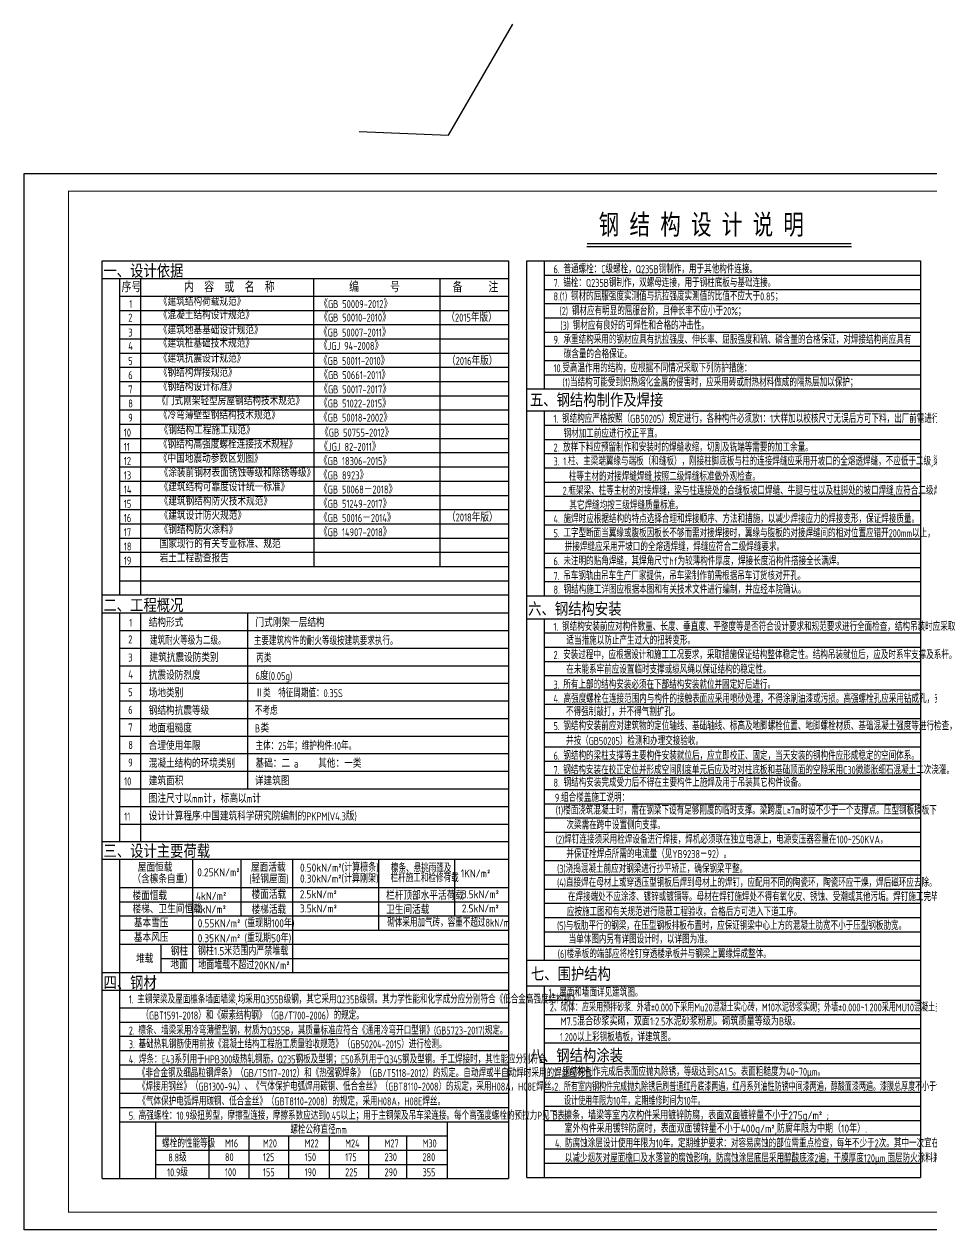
# Model space of a CAD drawing. Extents: x 180850 to 1399066, y 113487 to 334416.
# Drawn here: x 243035 to 279121, y 180648 to 228581 of the extents above; entities that cross this region are included whole.
import ezdxf
from ezdxf.enums import TextEntityAlignment as Align

# ---------------------------------------------------------------- set-up
doc = ezdxf.new("R2010")
doc.units = 0
doc.header["$LTSCALE"] = 1000
for name, color, linetype in [('BORDER', 7, 'Continuous'), ('NUM', 7, 'Continuous'), ('PUB_TITLE', 4, 'Continuous'), ('STAIR', 2, 'Continuous'), ('TEXT', 7, 'Continuous'), ('TK', 4, 'Continuous')]:
    doc.layers.add(name, color=color, linetype=linetype)
doc.styles.get("Standard").update_dxf_attribs({"font": 'gbenor.shx', "bigfont": 'gbcbig.shx'})
doc.styles.add('TSSD_Norm', font='tssdeng.shx', dxfattribs={"bigfont": 'hztxt.shx'})
doc.styles.add('宋体', font='')
doc.styles.get('宋体').set_extended_font_data('SimSun')

msp = doc.modelspace()

# ---------------------------------------------------------------- linework, layer by layer
for p, q in [((259910.79, 224170.83), (262456.91, 228580.84)), ((256356.63, 224312.85), (259910.79, 224170.83))]:
    msp.add_line(p, q)
at = {"color": 2}
msp.add_line((265408.88, 219735.14), (275923.52, 219735.14), dxfattribs=at)
at = {"color": 3}
for p, q in [((251963.19, 184383.7), (251963.19, 182686.73)), ((253543.82, 184383.7), (253543.82, 182686.73)), ((255155.69, 184383.7), (255155.69, 182686.73)), ((256721.26, 184383.7), (256721.26, 182686.73)), ((258230.53, 184383.7), (258230.53, 182686.73))]:
    msp.add_line(p, q, dxfattribs=at)
at = {"layer": 'BORDER', "const_width": 35.35}
msp.add_lwpolyline([(244802.28, 181354.8), (244802.28, 221940.65), (301792.18, 221940.65), (301792.18, 181354.8)], close=True, dxfattribs=at)
at = {"layer": 'PUB_TITLE'}
msp.add_lwpolyline([(243034.61, 180647.73), (243034.61, 222647.72), (302499.25, 222647.72), (302499.25, 180647.73)], close=True, dxfattribs=at)
at = {"layer": 'STAIR', "const_width": 53.19}
msp.add_lwpolyline([(265410.73, 219851.75), (275922.68, 219851.75)], dxfattribs=at)
at = {"layer": 'TEXT', "color": 3}
for p, q in [((247513.3, 184949.36), (261953.19, 184949.36)), ((248258.21, 184949.36), (248258.21, 182686.73)), ((259857.41, 184949.36), (259857.41, 182686.73)), ((248258.21, 184383.7), (259857.41, 184383.7)), ((250378.02, 184383.7), (250378.02, 182686.73)), ((248258.21, 183818.05), (259857.41, 183818.05)), ((248258.21, 183252.39), (259857.41, 183252.39))]:
    msp.add_line(p, q, dxfattribs=at)
at = {"layer": 'TK'}
for p, q in [((246140.55, 182686.73), (246140.55, 219166.28)), ((246140.55, 219166.28), (262289.81, 219166.28)), ((262289.81, 219166.28), (262289.81, 182686.73)), ((263024.39, 182734.41), (263024.39, 219167.1)), ((263024.39, 219167.1), (278666.38, 219167.1)), ((263723.93, 214076.19), (263723.93, 219167.1)), ((278666.38, 219167.1), (278666.38, 182734.41)), ((263723.93, 218601.44), (278666.38, 218601.44)), ((246140.55, 218466.71), (262289.81, 218466.71)), ((246840.09, 205888.38), (246840.09, 218466.71)), ((247679.53, 205888.38), (247679.53, 218466.71)), ((254565.34, 207019.7), (254547.67, 218466.71)), ((259572.05, 207019.7), (259572.05, 218466.71)), ((246840.09, 217767.17), (262289.81, 217767.17)), ((263723.93, 218035.79), (278666.38, 218035.79)), ((246840.09, 217201.51), (262289.81, 217201.51)), ((263723.93, 217470.13), (278666.38, 217470.13)), ((263723.93, 216904.47), (278666.38, 216904.47)), ((246840.09, 216635.86), (262289.81, 216635.86)), ((263723.93, 216338.82), (278666.38, 216338.82)), ((246840.09, 216070.2), (262289.81, 216070.2)), ((263723.93, 215773.16), (278666.38, 215773.16)), ((246840.09, 215504.55), (262289.81, 215504.55)), ((246840.09, 214938.89), (262289.81, 214938.89)), ((263723.93, 215207.5), (278666.38, 215207.5)), ((246840.09, 214373.23), (262289.81, 214373.23)), ((263723.93, 214641.85), (278666.38, 214641.85)), ((246840.09, 213807.58), (262289.81, 213807.58)), ((263024.39, 214076.19), (278666.38, 214076.19)), ((263024.39, 214076.19), (278666.38, 214076.19)), ((246840.09, 213241.92), (262289.81, 213241.92)), ((263024.39, 213204.69), (278666.38, 213204.69)), ((263723.93, 205851.16), (263723.93, 213204.69)), ((246840.09, 212676.26), (262289.81, 212676.26)), ((263723.93, 212639.03), (278666.38, 212639.03)), ((246840.09, 212110.61), (262289.81, 212110.61)), ((263723.93, 212073.38), (278666.38, 212073.38)), ((246840.09, 211544.95), (262289.81, 211544.95)), ((263723.93, 211507.72), (278666.38, 211507.72)), ((246840.09, 210979.29), (262289.81, 210979.29)), ((263723.93, 210942.06), (278666.38, 210942.06)), ((246840.09, 210413.64), (262289.81, 210413.64)), ((263723.93, 210376.41), (278666.38, 210376.41)), ((246840.09, 209847.98), (262289.81, 209847.98)), ((263723.93, 209810.75), (278666.38, 209810.75)), ((246840.09, 209282.32), (262289.81, 209282.32)), ((263723.93, 209245.1), (278666.38, 209245.1)), ((246840.09, 208716.67), (262289.81, 208716.67)), ((263723.93, 205851.16), (263723.93, 208801.47)), ((263723.93, 208679.44), (278666.38, 208679.44)), ((246840.09, 208151.01), (262289.81, 208151.01)), ((263723.93, 208113.78), (278666.38, 208113.78)), ((246840.09, 207585.35), (262289.81, 207585.35)), ((263723.93, 207548.13), (278666.38, 207548.13)), ((246840.09, 207019.7), (262289.81, 207019.7)), ((263723.93, 206982.47), (278666.38, 206982.47)), ((246840.09, 206454.04), (262289.81, 206454.04)), ((263723.93, 206416.81), (278666.38, 206416.81)), ((246140.55, 205888.38), (262289.81, 205888.38)), ((263024.39, 205851.16), (278666.38, 205851.16)), ((246140.55, 205175.54), (262289.81, 205175.54)), ((246840.09, 196081.59), (246840.09, 205175.54)), ((247679.53, 196081.59), (247679.53, 205175.54)), ((251924.29, 198180.2), (251924.29, 205175.54)), ((263024.39, 204942.36), (278666.38, 204942.36)), ((263723.93, 191366.6), (263723.93, 204942.36)), ((246840.09, 204476.01), (262289.81, 204476.01)), ((263723.93, 204376.7), (278666.38, 204376.7)), ((246840.09, 203776.47), (262289.81, 203776.47)), ((263723.93, 203811.04), (278666.38, 203811.04)), ((263723.93, 203245.39), (278666.38, 203245.39)), ((246840.09, 203076.94), (262289.81, 203076.94)), ((246840.09, 202377.41), (262289.81, 202377.41)), ((263723.93, 202679.73), (278666.38, 202679.73)), ((263723.93, 202114.07), (278666.38, 202114.07)), ((246840.09, 201677.87), (262289.81, 201677.87)), ((263723.93, 201548.42), (278666.38, 201548.42)), ((246840.09, 200978.34), (262289.81, 200978.34)), ((263723.93, 200982.76), (278666.38, 200982.76)), ((263723.93, 200417.11), (278666.38, 200417.11)), ((246840.09, 200278.8), (262289.81, 200278.8)), ((246840.09, 199579.27), (262289.81, 199579.27)), ((263723.93, 199851.45), (278666.38, 199851.45)), ((263723.93, 199285.79), (278666.38, 199285.79)), ((246840.09, 198879.73), (262289.81, 198879.73)), ((263723.93, 198720.14), (278666.38, 198720.14)), ((246840.09, 198180.2), (262289.81, 198180.2)), ((263723.93, 198154.48), (278666.38, 198154.48)), ((263723.93, 197588.82), (278666.38, 197588.82)), ((246840.09, 197480.66), (262289.81, 197480.66)), ((263723.93, 197023.17), (278666.38, 197023.17)), ((246840.09, 196781.13), (262289.81, 196781.13)), ((246140.55, 196081.59), (262289.81, 196081.59)), ((263723.93, 196457.51), (278666.38, 196457.51)), ((263723.93, 195891.85), (278666.38, 195891.85)), ((246140.55, 195382.06), (262289.81, 195382.06)), ((246840.09, 190485.31), (246840.09, 195382.06)), ((249725.82, 195382.06), (249725.82, 190873.68)), ((251659.25, 193127.87), (251659.25, 195382.06)), ((253697.32, 195382.06), (253697.32, 190873.68)), ((257130.54, 192564.32), (257130.54, 195382.06)), ((260163.05, 193127.87), (260163.05, 195382.06)), ((263723.93, 195326.2), (278666.38, 195326.2)), ((263723.93, 194760.54), (278666.38, 194760.54)), ((246840.09, 194254.96), (262289.81, 194254.96)), ((263723.93, 194194.88), (278666.38, 194194.88)), ((246840.09, 193693.14), (262289.81, 193693.14)), ((263723.93, 193629.23), (278666.38, 193629.23)), ((246840.09, 193127.87), (262289.81, 193127.87)), ((263723.93, 193063.57), (278666.38, 193063.57)), ((246840.09, 192564.32), (262289.81, 192564.32)), ((263723.93, 192497.91), (278666.38, 192497.91)), ((246840.09, 192000.77), (262289.81, 192000.77)), ((248464.04, 192000.77), (248464.04, 190873.68)), ((263723.93, 191932.26), (278666.38, 191932.26)), ((248464.04, 191437.23), (262289.81, 191437.23)), ((263024.39, 191366.6), (278666.38, 191366.6)), ((246140.55, 190873.68), (262289.81, 190873.68)), ((246840.09, 190873.68), (262289.81, 190873.68)), ((246840.09, 182686.73), (246840.09, 190485.31)), ((263024.39, 190345.78), (278666.38, 190345.78)), ((263723.93, 182734.41), (263723.93, 190345.78)), ((246140.55, 190174.15), (262289.81, 190174.15)), ((246140.55, 190174.15), (262289.81, 190174.15)), ((246840.09, 189474.61), (262289.81, 189474.61)), ((263723.93, 189780.12), (278666.38, 189780.12)), ((246840.09, 188908.95), (262289.81, 188908.95)), ((263723.93, 189214.47), (278666.38, 189214.47)), ((263723.93, 188648.81), (278666.38, 188648.81)), ((246840.09, 188343.3), (262289.81, 188343.3)), ((263723.93, 188083.15), (278666.38, 188083.15)), ((246840.09, 187777.64), (262289.81, 187777.64)), ((246840.09, 187211.98), (262289.81, 187211.98)), ((263723.93, 187259.66), (278666.38, 187259.66)), ((263723.93, 183083.01), (263723.93, 187108.43)), ((246840.09, 186646.33), (262289.81, 186646.33)), ((263723.93, 186694), (278666.38, 186694)), ((246840.09, 186080.67), (262289.81, 186080.67)), ((263723.93, 186128.35), (278666.38, 186128.35)), ((246840.09, 185515.02), (262289.81, 185515.02)), ((263723.93, 185562.69), (278666.38, 185562.69)), ((246840.09, 184949.36), (262289.81, 184949.36)), ((263723.93, 184997.03), (278666.38, 184997.03)), ((263723.93, 184431.38), (278666.38, 184431.38)), ((263723.93, 183865.72), (278666.38, 183865.72)), ((263723.93, 183300.06), (278666.38, 183300.06)), ((246140.55, 182686.73), (262289.81, 182686.73)), ((263024.39, 182734.41), (278666.38, 182734.41)), ((263723.93, 182734.41), (278666.38, 182734.41))]:
    msp.add_line(p, q, dxfattribs=at)

# ---------------------------------------------------------------- texts
at = {"layer": 'BORDER', "style": '宋体', "width": 0.75}
msp.add_text('钢 结 构 设 计 说 明', height=797.8387, dxfattribs=at).set_placement((265877.35, 220217.96))
at = {"layer": 'NUM', "style": 'TSSD_Norm'}
for s, height, width, p in [('6. 普通螺栓：C级螺栓，Q235B钢制作，用于其他构件连接。', 318.1818, 0.7, (264080.42, 218678.83)), ('序号', 424.242, 0.8, (246912.26, 217923.54)), ('内  容  或  名  称', 424.2424, 0.8, (249392.93, 217923.54)), ('编      号', 424.242, 0.8, (255954.38, 217923.54)), ('备     注', 424.242, 0.8, (260073.33, 217912.95)), ('7. 锚栓：Q235B钢制作，双螺母连接，用于钢柱底板与基础连接。', 318.1818, 0.7, (264080.42, 218135.81)), ('《GB 50009-2012》', 318.1818, 0.8, (254770.74, 217291.71)), ('8.(1) 钢材的屈服强度实测值与抗拉强度实测值的比值不应大于0.85；', 318.1818, 0.7, (264080.42, 217596.04)), ('1', 318.18, 0.8, (247214.69, 217291.71)), ('(2) 钢材应有明显的屈服台阶，且伸长率不应小于20%；', 318.1818, 0.7, (264318.66, 217014.2)), ('2', 318.18, 0.8, (247174.87, 216755.29)), ('《GB 50010-2010》', 318.1818, 0.8, (254770.74, 216755.29)), ('（2015年版）    ', 318.1818, 0.8, (259819.41, 216755.29)), ('(3) 钢材应有良好的可焊性和合格的冲击性。', 318.1818, 0.7, (264350.55, 216435.17)), ('3', 318.18, 0.8, (247174.87, 216158.67)), ('《GB 50007-2011》', 318.1818, 0.8, (254758.86, 216158.67)), ('9. 承重结构采用的钢材应具有抗拉强度、伸长率、屈服强度和硫、磷含量的合格保证，对焊接结构尚应具有', 318.1818, 0.7, (264080.42, 215873.64)), ('4', 318.18, 0.8, (247174.87, 215629.69)), ('《JGJ 94-2008》', 318.1818, 0.8, (254758.86, 215629.69)), ('5', 318.18, 0.8, (247174.87, 215031.72)), ('《GB 50011-2010》', 318.1818, 0.8, (254758.86, 215031.72)), ('（2016年版）    ', 318.1818, 0.8, (259846.54, 215031.72)), ('碳含量的合格保证。', 318.182, 0.7, (264486.29, 215301.81)), ('6', 318.18, 0.8, (247174.87, 214467.95)), ('《GB 50661-2011》', 318.1818, 0.8, (254770.74, 214467.95)), ('10.受高温作用的结构，应根据不同情况采取下列防护措施： ', 318.1818, 0.7, (264080.42, 214741.56)), ('(1)当结构可能受到炽热熔化金属的侵害时，应采用砖或耐热材料做成的隔热层加以保护；', 318.1818, 0.7, (264440.32, 214178.55)), ('7', 318.18, 0.8, (247174.87, 213900.49)), ('8', 318.18, 0.8, (247174.87, 213340.42)), ('9', 318.18, 0.8, (247174.87, 212774.76)), ('《GB 50018-2002》', 318.1818, 0.8, (254758.86, 212774.76)), ('1. 钢结构应严格按照（GB50205）规定进行，各种构件必须放1：1大样加以校核尺寸无误后方可下料，出厂前需进行预装配检查，', 318.1818, 0.7, (264080.42, 212733.28)), ('10', 318.182, 0.8, (246997.96, 212181.93)), ('《GB 50755-2012》', 318.1818, 0.8, (254803.71, 212181.93)), ('钢材加工前应进行校正平直。', 318.1818, 0.7, (264480.62, 212141.88)), ('11', 318.182, 0.8, (246997.96, 211616.27)), ('《JGJ 82-2011》', 318.1818, 0.8, (254770.74, 211616.27)), ('2. 放样下料应预留制作和安装时的焊缝收缩，切割及铣端等需要的加工余量。', 318.1818, 0.7, (264080.42, 211590.41)), ('《GB 18306-2015》', 318.1818, 0.8, (254758.86, 211050.61)), ('3. 1.柱、主梁端翼缘与端板（和缝板），刚接柱脚底板与柱的连接焊缝应采用开坡口的全熔透焊缝，不应低于二级,梁腹板与框架梁、', 318.1818, 0.7, (264080.42, 211039.58)), ('12', 318.182, 0.8, (246997.96, 211050.61)), ('13', 318.182, 0.8, (246997.96, 210484.96)), ('《GB 8923》', 318.182, 0.8, (254758.86, 210484.96)), ('柱等主材的对接焊缝焊缝,按照二级焊缝标准做外观检查。', 318.1818, 0.7, (264687.41, 210433.17)), ('14', 318.182, 0.8, (246997.96, 209919.3)), ('2.框架梁、柱等主材的对接焊缝，梁与柱连接处的合缝板坡口焊缝、牛腿与柱以及柱脚处的坡口焊缝,应符合二级焊缝质量标准， ', 318.1818, 0.7, (264440.22, 209872.25)), ('15', 318.182, 0.8, (246997.96, 209353.64)), ('其它焊缝均按三级焊缝质量标准。', 318.1818, 0.7, (264710.68, 209288.74)), ('16', 318.182, 0.8, (246997.96, 208787.99)), ('（2018年版）    ', 318.1818, 0.8, (259846.54, 208809.5)), ('4. 施焊时应根据结构的特点选择合理和焊接顺序、方法和措施，以减少焊接应力的焊接变形，保证焊接质量。', 318.1818, 0.7, (264080.42, 208749.97)), ('17', 318.182, 0.8, (246997.96, 208222.33)), ('5. 工字型断面当翼缘或腹板因板长不够而需对接焊接时，翼缘与腹板的对接焊缝间的相对位置应错开200mm以上，', 318.1818, 0.7, (264080.42, 208184.88)), ('18', 318.182, 0.8, (246997.96, 207656.68)), ('拼接焊缝应采用开坡口的全熔透焊缝，焊缝应符合二级焊缝要求。', 318.1818, 0.7, (264525.13, 207639.04)), ('19', 318.182, 0.8, (246997.96, 207091.02)), ('6. 未注明的贴角焊缝，其焊角尺寸hf为较薄构件厚度，焊接长度沿构件搭接全长满焊。', 318.1818, 0.7, (264080.42, 207071.04)), ('7. 吊车钢轨由吊车生产厂家提供，吊车梁制作前需根据吊车订货核对开孔。', 318.1818, 0.7, (264080.42, 206486.32)), ('8. 钢结构施工详图应根据本图和有关技术文件进行编制，并应经本院确认。', 318.1818, 0.7, (264080.42, 205938.38)), ('1', 318.18, 0.8, (247214.69, 204626.23)), ('结构形式', 318.182, 0.8, (247988.85, 204622.56)), ('门式刚架一层结构', 318.182, 0.8, (252233.61, 204622.56)), ('1. 钢结构安装前应对构件数量、长度、垂直度、平整度等是否符合设计要求和规范要求进行全面检查，结构吊装时应采取', 318.1818, 0.7, (264080.42, 204463.2)), ('2', 318.18, 0.8, (247174.87, 203963.22)), ('建筑耐火等级为二级。 ', 318.1818, 0.7, (248037.34, 203912.5)), ('主要建筑构件的耐火等级按建筑要求执行。', 318.1818, 0.7, (252167.62, 203899.43)), ('适当措施以防止产生过大的扭转变形。', 318.1818, 0.7, (264595.31, 203915.7)), ('3', 318.18, 0.8, (247174.87, 203240.91)), ('建筑抗震设防类别', 318.182, 0.8, (248019.81, 203232.13)), ('丙类', 318.182, 0.7, (252264.57, 203214.21)), ('2. 安装过程中，应根据设计和施工工况要求，采取措施保证结构整体稳定性。结构吊装就位后，应及时系牢支撑及系杆。', 318.1818, 0.7, (264080.42, 203341.78)), ('4', 318.18, 0.8, (247174.87, 202569.58)), ('抗震设防烈度', 318.182, 0.8, (247988.85, 202523.95)), ('6度(0.05g)', 318.182, 0.8, (252233.61, 202507.94)), ('在未能系牢前应设置临时支撑或缆风绳以保证结构的稳定性。', 318.1818, 0.7, (264589.85, 202761.19)), ('3. 所有上部的结构安装必须在下部结构安装就位并固定好后进行。', 318.1818, 0.7, (264080.42, 202163)), ('5', 318.18, 0.8, (247174.87, 201863.41)), ('场地类别', 318.182, 0.8, (247988.85, 201824.42)), ('4. 高强度螺栓在连接范围内与构件的接触表面应采用喷砂处理，不得涂刷油漆或污损。高强螺栓孔应采用钻成孔，安装时螺栓应自由穿入孔内，', 318.1818, 0.7, (264080.42, 201602.73)), ('6', 318.18, 0.8, (247174.87, 201163.88)), ('钢结构抗震等级', 318.182, 0.8, (247988.85, 201124.88)), ('不得强制敲打，并不得气割扩孔。', 318.1818, 0.7, (264578.19, 201081.84)), ('5. 钢结构安装前应对建筑物的定位轴线、基础轴线、标高及地脚螺栓位置、地脚螺栓材质、基础混凝土强度等进行检查，', 318.1818, 0.7, (264080.42, 200514.46)), ('7', 318.18, 0.8, (247174.87, 200464.35)), ('地面粗糙度', 318.182, 0.8, (247988.85, 200425.35)), ('B', 318.18, 0.8, (252209.07, 200425.35)), ('类', 318.18, 0.8, (252432.55, 200425.35)), ('8', 318.18, 0.8, (247174.87, 199764.81)), ('合理使用年限', 318.182, 0.8, (247988.85, 199725.81)), ('并按（GB50205）检测和办理交接验收。', 318.1818, 0.7, (264578.19, 199923.59)), ('6. 钢结构的梁柱支撑等主要构件安装就位后，应立即校正、固定，当天安装的钢构件应形成稳定的空间体系。', 318.1818, 0.7, (264080.42, 199337.09)), ('9', 318.18, 0.8, (247174.87, 199065.28)), ('混凝土结构的环境类别', 318.182, 0.8, (247988.85, 199026.28)), ('基础：二 a', 318.182, 0.8, (252233.61, 199026.28)), ('   其他：一类', 318.182, 0.8, (254263.74, 199026.28)), ('7. 钢结构安装在校正定位并形成空间刚度单元后应及时对柱底板和基础顶面的空隙采用C30微膨胀细石混凝土二次浇灌。', 318.1818, 0.7, (264080.42, 198767.19)), ('10', 318.182, 0.8, (247009.16, 198317.88)), ('建筑面积', 318.182, 0.8, (247988.85, 198326.74)), ('详建筑图', 318.182, 0.8, (252208.51, 198326.74)), ('8. 钢结构安装完成受力后不得在主要构件上施焊及用于吊装其它构件设备。', 318.1818, 0.7, (264080.42, 198265.91)), ('图注尺寸以mm计，标高以m计', 318.1818, 0.8, (247988.85, 197627.21)), ('9.组合楼盖施工说明：', 318.1818, 0.7, (264135.3, 197668.61)), ('11', 318.182, 0.8, (247015.26, 196918.81)), ('设计计算程序:中国建筑科学研究院编制的PKPM(V4.3版)', 318.1818, 0.8, (247988.85, 196927.67)), ('(2)焊钉连接须采用栓焊设备进行焊接，焊机必须联在独立电源上，电源变压器容量在100~250KVA，', 318.1818, 0.7, (264168.63, 196003.13)), ('并保证栓焊点所需的电流量（见YB9238－92）。', 318.1818, 0.7, (264593.06, 195427.4)), ('屋面恒载', 318.182, 0.8, (247553.94, 194889.24)), ('屋面活载', 318.182, 0.8, (252054.61, 194889.24)), ('(3)浇捣混凝土前应对钢梁进行抄平矫正，确保钢梁平整。', 318.1818, 0.7, (264221.05, 194841.23)), ('（含檩条自重）', 318.182, 0.8, (247341.56, 194429.29)), ('(轻钢屋面)', 318.182, 0.8, (251989.95, 194429.29)), ('(4)直接焊在母材上或穿透压型钢板后焊到母材上的焊钉，应配用不同的陶瓷环，陶瓷环应干燥，焊后磁环应去除。', 318.1818, 0.7, (264221.05, 194288.99)), ('楼面活载', 318.182, 0.8, (252077.44, 193809.37)), ('楼面恒载', 318.182, 0.8, (247344.55, 193762.14)), ('栏杆顶部水平活荷载', 318.182, 0.8, (257426.21, 193772.1)), ('在焊接端处不应涂漆、镀锌或镀镉等。母材在焊钉施焊处不得有氧化皮、锈蚀、受潮或其他污垢。焊钉施工完毕浇混凝土前，', 318.1818, 0.7, (264654.24, 193723.26)), ('楼梯、卫生间恒载', 318.182, 0.8, (247344.55, 193230.37)), ('楼梯活载', 318.182, 0.8, (252077.44, 193206.83)), ('卫生间活载', 318.182, 0.8, (257426.21, 193206.83)), ('应按施工图和有关规范进行隐蔽工程验收，合格后方可进入下道工序。', 318.1818, 0.7, (264611.97, 193129.46)), ('基本雪压', 318.182, 0.8, (247398.49, 192676.61)), ('(5)与板肋平行的钢梁，在压型钢板排板布置时，应保证钢梁中心上方的混凝土肋宽不小于压型钢板肋宽。', 318.1818, 0.7, (264219, 192578.01)), ('基本风压', 318.182, 0.8, (247398.49, 192103.36)), ('当单体图内另有详图设计时，以详图为准。', 318.1818, 0.7, (264680.28, 192034.31)), ('钢柱', 318.182, 0.8, (248863.16, 191557.78)), ('(6)楼承板的端部应将栓钉穿透楼承板并与钢梁上翼缘焊成整体。', 318.1818, 0.7, (264249.95, 191454.23)), ('堆载', 318.182, 0.8, (247485.85, 191257.9)), ('地面', 318.182, 0.8, (248850.47, 191025.55)), ('1、屋面和墙面详见建筑图。', 318.1818, 0.7, (263886.52, 189920.78)), ('2、砌体：应采用预拌砂浆. 外墙%%P0.000下采用Mu20混凝土实心砖，M10水泥砂浆实砌；外墙%%P0.000~1.200采用MU10混凝土多孔砖，', 318.1818, 0.65, (263932.21, 189330.49)), ('M7.5混合砂浆实砌，双面1:2.5水泥砂浆粉刷。砌筑质量等级为B级。', 318.1818, 0.75, (264360.37, 188775.25)), ('1.200以上彩钢板墙板，详建筑图。', 318.1818, 0.7, (264338.42, 188152.27)), ('3. 基础热轧钢筋使用前按《混凝土结构工程施工质量验收规范》（GB50204-2015）进行检测。', 318.1818, 0.7, (247196.58, 187868.06)), ('4. 焊条：E43系列用于HPB300级热轧钢筋，Q235钢板及型钢；E50系列用于Q345钢及型钢。手工焊接时，其性能应分别符合', 318.1818, 0.7, (247196.58, 187266.93)), ('《非合金钢及细晶粒钢焊条》（GB/T5117-2012）和《热强钢焊条》（GB/T5118-2012）的规定。自动焊或半自动焊时采用的焊丝应符合', 318.1818, 0.7, (247554.74, 186722.26)), ('1. 钢结构制作完成后表面应抛丸除锈，等级达到SA1.5。表面粗糙度为40~70μm。', 318.1818, 0.7, (264107.21, 186772.53, -1998.67)), ('《焊接用钢丝》（GB1300-94）、《气体保护电弧焊用碳钢、低合金丝》（GBT8110-2008）的规定，采用H08A，H08E焊丝。', 318.1818, 0.7, (247565.09, 186183.49)), ('2. 所有室内钢构件完成抛丸除锈后刷普通红丹底漆两遍，红丹系列油性防锈中间漆两遍，醇酸面漆两遍。漆膜总厚度不小于150μm。', 318.1818, 0.65, (264107.21, 186176.69, -1998.67)), ('《气体保护电弧焊用碳钢、低合金丝》（GBT8110-2008）的规定，采用H08A，H08E焊丝。', 318.1818, 0.7, (247575.79, 185596.92)), ('设计使用年限为10年，定期维修时间为10年。', 318.1818, 0.65, (264498.12, 185615.79, -1998.67)), ('5. 高强螺栓：10.9级扭剪型，摩擦型连接，摩擦系数应达到0.45以上；用于主钢架及吊车梁连接。每个高强度螺栓的预拉力P见下表。', 318.1818, 0.7, (247196.58, 185027.87)), ('螺栓公称直径mm', 318.182, 0.7, (253617.17, 184470.17)), ('螺栓的性能等级', 318.182, 0.7, (248524.18, 183924.05)), ('M16', 318.182, 0.7, (251021.19, 183927.7)), ('M20', 318.182, 0.7, (252529.98, 183927.7)), ('M22', 318.182, 0.7, (254186.98, 183927.7)), ('M24', 318.182, 0.7, (255798.85, 183927.7)), ('M27', 318.182, 0.7, (257364.42, 183927.7)), ('M30', 318.182, 0.7, (258873.7, 183927.7)), ('8.8级', 318.182, 0.7, (248766.69, 183363.67)), ('80', 318.182, 0.7, (251021.19, 183378.94)), ('125', 318.182, 0.7, (252529.98, 183378.94)), ('150', 318.182, 0.7, (254186.98, 183378.94)), ('175', 318.182, 0.7, (255798.85, 183378.94)), ('230', 318.182, 0.7, (257364.42, 183378.94)), ('280', 318.182, 0.7, (258873.7, 183378.94)), ('10.9级', 318.182, 0.7, (248720.19, 182773.25)), ('100', 318.182, 0.7, (251021.19, 182779.84)), ('155', 318.182, 0.7, (252529.98, 182779.84)), ('190', 318.182, 0.7, (254186.98, 182779.84)), ('225', 318.182, 0.7, (255798.85, 182779.84)), ('290', 318.182, 0.7, (257364.42, 182779.84)), ('355', 318.182, 0.7, (258873.7, 182779.84))]:
    msp.add_text(s, height=height, dxfattribs=dict(at, width=width)).set_placement(p)
at = {"layer": 'NUM', "style": 'TSSD_Norm', "width": 0.8}
for s, height, p in [('《建筑结构荷载规范》', 318.182, (248392.11, 217291.71)), ('《混凝土结构设计规范》', 318.1818, (248392.11, 216755.29)), ('《建筑地基基础设计规范》', 318.1818, (248392.11, 216158.67)), ('《建筑桩基础技术规范》', 318.1818, (248392.11, 215629.69)), ('《建筑抗震设计规范》', 318.182, (248392.11, 215031.72)), ('《钢结构焊接规范》', 318.182, (248392.11, 214467.95)), ('《冷弯薄壁型钢结构技术规范》', 318.1818, (248392.11, 212774.76)), ('《钢结构工程施工规范》', 318.1818, (248419.33, 212181.93)), ('《钢结构高强度螺栓连接技术规程》', 318.1818, (248391.75, 211616.27)), ('《中国地震动参数区划图》', 318.1818, (248391.75, 211050.61)), ('《涂装前钢材表面锈蚀等级和除锈等级》', 318.1818, (248421.28, 210484.96)), ('国家现行的有关专业标准、规范', 318.1818, (248421.28, 207656.68)), ('岩土工程勘查报告', 318.182, (248421.28, 207091.02))]:
    msp.add_text(s, height=height, dxfattribs=at).set_placement(p, align=Align.BOTTOM_LEFT)
at = {"layer": 'NUM', "color": 1, "style": 'TSSD_Norm', "width": 0.8}
for s, height, p in [('《钢结构设计标准》', 318.182, (248392.11, 213900.49)), ('《门式刚架轻型房屋钢结构技术规范》', 318.1818, (248327.99, 213340.42)), ('《建筑结构可靠度设计统一标准》', 318.1818, (248421.28, 209919.3)), ('《建筑钢结构防火技术规范》', 318.1818, (248421.28, 209353.64)), ('《建筑设计防火规范》', 318.182, (248421.28, 208787.99)), ('《钢结构防火涂料》', 318.182, (248421.28, 208222.33))]:
    msp.add_text(s, height=height, dxfattribs=at).set_placement(p, align=Align.BOTTOM_LEFT)
at = {"layer": 'NUM', "color": 1, "style": 'TSSD_Norm'}
for s, height, width, p in [('《GB 50017-2017》', 318.1818, 0.8, (254770.74, 213900.49)), ('《GB 51022-2015》', 318.1818, 0.8, (254762.5, 213340.42)), ('《GB 50068－2018》', 318.1818, 0.8, (254758.86, 209919.3)), ('《GB 51249-2017》', 318.1818, 0.8, (254758.86, 209353.64)), ('《GB 50016－2014》', 318.1818, 0.8, (254758.86, 208787.99)), ('《GB 14907-2018》', 318.1818, 0.8, (254758.86, 208222.33)), ('(1)楼面浇筑混凝土时，需在钢梁下设有足够刚度的临时支撑。梁跨度L≥7m时设不少于一个支撑点。压型钢板模板下在跨中需设临时支撑，', 318.1818, 0.7, (264168.63, 197161.85)), ('次梁需在跨中设置侧向支撑。', 318.1818, 0.7, (264595.53, 196572.36)), ('檩条、悬挑雨篷及', 318.182, 0.7, (257614.77, 194869.61)), ('栏杆施工和检修荷载', 318.182, 0.7, (257602.87, 194474.18)), ('砌体采用加气砖，容重不超过8kN/m', 318.1818, 0.7, (257467.75, 192699.07)), ('1. 主钢架梁及屋面檩条墙面墙梁,均采用Q355B级钢，其它采用Q235B级钢。其力学性能和化学成分应分别符合《低合金高强度结构钢》', 318.1818, 0.7, (247196.58, 189650.87)), ('（GBT1591-2018）和《碳素结构钢》（GB/T700-2006）的规定。', 318.1818, 0.7, (247696.44, 189010.62)), ('2. 檩条、墙梁采用冷弯薄壁型钢，材质为Q355B，其质量标准应符合《通用冷弯开口型钢》(GB5723-2017)规定。', 318.1818, 0.7, (247196.58, 188414.65))]:
    msp.add_text(s, height=height, dxfattribs=dict(at, width=width)).set_placement(p)
at = {"layer": 'NUM', "color": 6, "style": 'TSSD_Norm', "width": 0.7}
for s, height, p in [('Ⅱ类  特征周期值：0.35S', 318.1818, (252233.61, 201824.42)), ('不考虑', 318.182, (252209.07, 201124.88)), ('主体：25年；维护构件:10年。', 318.1818, (252233.61, 199725.81))]:
    msp.add_text(s, height=height, dxfattribs=at).set_placement(p)
at = {"layer": 'NUM'}
for s, height, p in [('0.50kN/m²(计算檩条)', 318.1818, (254001.98, 194888.85)), ('0.25KN/m²', 318.182, (249918.36, 194704.2)), ('0.30kN/m²(计算刚架)', 318.1818, (254001.98, 194452.34)), ('1KN/m²', 318.182, (260394.96, 194657.07)), ('2.5kN/m²', 318.182, (253995.24, 193830.77)), ('3.5kN/m²', 318.182, (260436.28, 193830.77)), ('4kN/m²', 318.182, (249861.5, 193762.32)), ('7kN/m²', 318.182, (249861.5, 193230.54)), ('3.5kN/m²', 318.182, (253995.24, 193265.5)), ('2.5kN/m²', 318.182, (260436.28, 193265.5)), ('0.55KN/m² (重现期100年)', 318.1818, (249934.9, 192675.4)), ('0.35KN/m² (重现期50年)', 318.1818, (249934.9, 192082.71)), ('钢柱1.5米范围内严禁堆载', 318.1818, (249941.77, 191568.56)), ('地面堆载不超过20KN/m²', 318.1818, (249956.1, 191008)), ('3. 檩条，墙梁等室内次构件采用镀锌防腐，表面双面镀锌量不小于275g/m² ;', 318.1818, (264057.09, 185039.55)), ('室外构件采用镀锌防腐时，表面双面镀锌量不小于400g/m²,防腐年限为中期（10年）.', 318.1818, (264520.36, 184512.95))]:
    msp.add_text(s, height=height, dxfattribs=at).set_placement(p)
at = {"layer": 'NUM', "color": 30, "true_color": 0xf26722, "style": 'TSSD_Norm', "width": 0.7}
for s, p in [('4. 防腐蚀涂层设计使用年限为10年。定期维护要求：对容易腐蚀的部位需重点检查，每年不少于2次。其中一次宜在雨季之前，', (264138.99, 183929.36)), ('以减少烟灰对屋面檐口及水落管的腐蚀影响。防腐蚀涂层底层采用醇酸底漆2遍，干膜厚度120μm,面层防火涂料兼做面漆。', (264527.47, 183338.31))]:
    msp.add_text(s, height=318.1818, dxfattribs=at).set_placement(p)
at = {"layer": 'TEXT', "color": 3, "style": 'TSSD_Norm'}
for s, p in [('一、设计依据', (246187.49, 218496.84)), ('五、钢结构制作及焊接', (263141.08, 213364.41)), ('二、工程概况', (246187.49, 205204.99)), ('六、钢结构安装', (263071.34, 205057.54)), ('三、设计主要荷载', (246187.49, 195433.77)), ('四、钢材', (246187.49, 190197.59)), ('七、围护结构', (263180, 190546.29)), ('八、钢结构涂装', (263130.93, 187302.35))]:
    msp.add_text(s, height=530.303, dxfattribs=at).set_placement(p)

doc.saveas('drawing.dxf')
